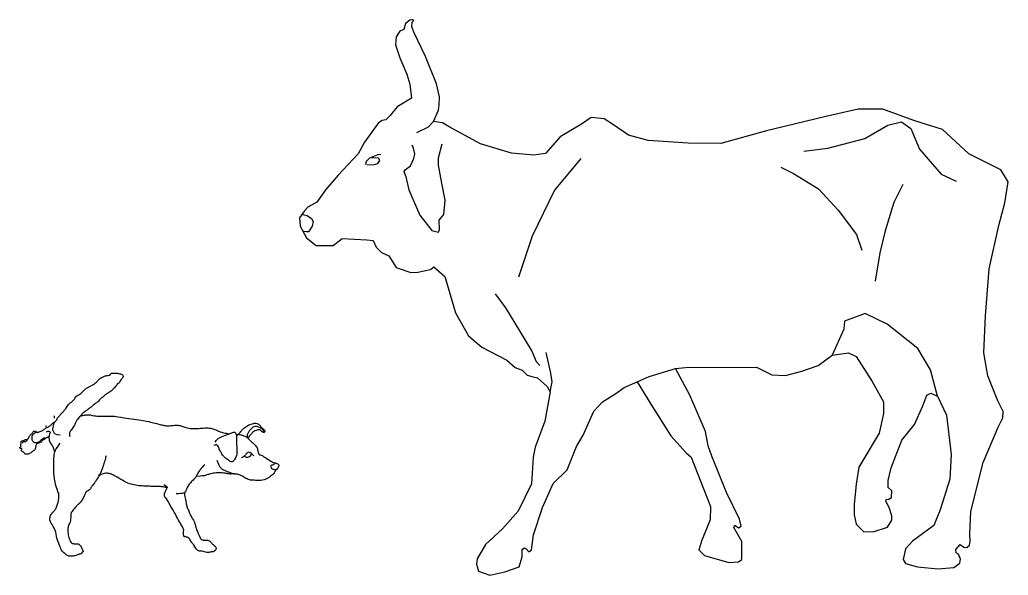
# Model space of a CAD drawing. Header units: feet. Extents: x 89 to 238, y -57 to 31.
# Drawn here: x 117.73 to 128.24, y 17 to 22.9 of the extents above; entities that cross this region are included whole.
import ezdxf

# ---------------------------------------------------------------- set-up
doc = ezdxf.new("R2010")
doc.units = ezdxf.units.FT
doc.header["$MEASUREMENT"] = 0
doc.layers.add('inner', color=1, linetype='Continuous')
doc.layers.add('outer', color=3, linetype='Continuous')

msp = doc.modelspace()

# ---------------------------------------------------------------- linework, layer by layer
at = {"layer": 'inner'}
for points in [[(122.127, 21.822), (122.072, 21.762), (121.946, 21.703)], [(126.065, 21.508), (126.32, 21.54), (126.716, 21.641), (126.959, 21.782), (127.104, 21.818), (127.206, 21.747), (127.296, 21.528), (127.527, 21.261), (127.688, 21.187)], [(121.829, 21.249), (121.814, 21.292), (121.825, 21.307), (121.881, 21.351), (121.919, 21.427), (121.928, 21.48), (121.916, 21.539), (121.902, 21.569)], [(121.829, 21.249), (121.864, 21.094), (121.983, 20.828), (122.111, 20.662), (122.18, 20.646), (122.192, 20.673), (122.188, 20.773), (122.238, 20.834), (122.25, 20.984), (122.215, 21.168), (122.181, 21.359), (122.181, 21.436), (122.219, 21.584)], [(121.406, 21.366), (121.413, 21.399), (121.45, 21.436), (121.538, 21.472), (121.567, 21.474)], [(121.419, 21.365), (121.487, 21.36), (121.537, 21.374), (121.558, 21.407), (121.543, 21.431), (121.494, 21.437), (121.467, 21.434)], [(123.696, 21.428), (123.414, 21.091), (123.177, 20.604), (123.033, 20.166)], [(125.822, 21.336), (125.955, 21.269), (126.222, 21.105), (126.433, 20.881), (126.626, 20.619), (126.684, 20.454)], [(127.12, 21.152), (127.025, 20.96), (126.931, 20.658), (126.873, 20.427), (126.826, 20.125)], [(120.739, 20.835), (120.782, 20.821), (120.829, 20.791), (120.846, 20.758), (120.838, 20.708), (120.799, 20.649), (120.777, 20.65), (120.749, 20.652)], [(122.783, 19.989), (122.893, 19.84), (123.042, 19.595), (123.172, 19.38), (123.218, 19.27), (123.26, 19.229)], [(127.489, 18.901), (127.413, 19.183), (127.278, 19.41), (126.953, 19.668), (126.719, 19.779), (126.498, 19.699), (126.492, 19.613), (126.366, 19.336)], [(123.368, 18.947), (123.39, 19.053), (123.375, 19.146), (123.326, 19.366)], [(124.293, 19.056), (124.422, 19.11), (124.703, 19.195)], [(120.439, 18.187), (120.44, 18.188), (120.44, 18.189)]]:
    msp.add_lwpolyline(points, dxfattribs=at)
for points, knots in [([(118.156, 18.487), (118.103, 18.491), (118.094, 18.512), (118.082, 18.531), (118.076, 18.552), (118.084, 18.583), (118.092, 18.617), (118.099, 18.627), (118.102, 18.631)], [0, 0, 0, 0, 1, 2, 3, 4, 5, 5.769764, 5.769764, 5.769764, 5.769764]), ([(118.096, 18.667), (118.096, 18.669), (118.098, 18.676), (118.098, 18.685), (118.097, 18.692)], [10.211364, 10.211364, 10.211364, 10.211364, 10.3477092, 11.1623163, 11.1623163, 11.1623163, 11.1623163]), ([(118.371, 18.691), (118.359, 18.678), (118.331, 18.644), (118.324, 18.632), (118.308, 18.589), (118.297, 18.575), (118.28, 18.548), (118.267, 18.534), (118.259, 18.517), (118.255, 18.505), (118.255, 18.492), (118.256, 18.482), (118.258, 18.474)], [60.337082, 60.337082, 60.337082, 60.337082, 61, 62, 63, 64, 65, 66, 67, 68, 69, 70, 70, 70, 70]), ([(117.917, 18.516), (117.916, 18.516), (117.91, 18.515), (117.897, 18.515), (117.886, 18.508), (117.869, 18.498), (117.859, 18.486), (117.856, 18.472), (117.854, 18.457), (117.854, 18.445), (117.858, 18.433), (117.867, 18.419), (117.885, 18.409), (117.902, 18.408), (117.919, 18.413), (117.938, 18.42), (117.95, 18.434), (117.968, 18.45), (117.985, 18.459), (117.994, 18.463)], [6.802358, 6.802358, 6.802358, 6.802358, 7, 8, 9, 10, 11, 12, 13, 14, 15, 16, 17, 18, 19, 20, 21, 22, 23, 23, 23, 23]), ([(118.01, 18.523), (118.024, 18.53), (118.035, 18.531), (118.053, 18.519), (118.047, 18.508), (118.042, 18.496), (118.04, 18.477), (118.04, 18.471)], [0, 0, 0, 0, 1, 2, 3, 4, 4.417376, 4.417376, 4.417376, 4.417376]), ([(120.333, 18.523), (120.333, 18.523), (120.33, 18.522), (120.325, 18.536), (120.284, 18.568), (120.271, 18.574), (120.247, 18.578), (120.226, 18.58), (120.209, 18.575), (120.181, 18.549), (120.162, 18.523), (120.148, 18.5), (120.142, 18.477), (120.15, 18.456)], [12.685618, 12.685618, 12.685618, 12.685618, 13, 14, 15, 16, 17, 18, 19, 20, 21, 22, 23, 23, 23, 23]), ([(117.81, 18.441), (117.807, 18.437), (117.799, 18.426), (117.787, 18.416), (117.776, 18.415), (117.766, 18.418), (117.759, 18.416), (117.757, 18.408), (117.756, 18.402)], [10.326049, 10.326049, 10.326049, 10.326049, 11, 12, 13, 14, 15, 16, 16, 16, 16]), ([(120.029, 18.495), (120.03, 18.489), (120.033, 18.466), (120.03, 18.431), (120.035, 18.362), (120.039, 18.295), (120.024, 18.247), (119.998, 18.21), (119.987, 18.201), (119.965, 18.204), (119.948, 18.222), (119.923, 18.235), (119.905, 18.25), (119.883, 18.277), (119.872, 18.293), (119.856, 18.323), (119.849, 18.343), (119.843, 18.365), (119.826, 18.383), (119.82, 18.386), (119.811, 18.384), (119.802, 18.381), (119.792, 18.377)], [4.501709, 4.501709, 4.501709, 4.501709, 5, 6, 7, 8, 9, 10, 11, 12, 13, 14, 15, 16, 17, 18, 19, 20, 21, 22, 23, 24, 24, 24, 24]), ([(119.805, 18.411), (119.821, 18.444), (119.85, 18.461), (119.9, 18.48), (119.942, 18.497), (119.956, 18.503)], [0, 0, 0, 0, 1, 2, 2.527993, 2.527993, 2.527993, 2.527993]), ([(120.157, 18.45), (120.154, 18.453), (120.139, 18.466), (120.118, 18.479), (120.077, 18.49), (120.057, 18.491), (120.049, 18.492)], [12.73021, 12.73021, 12.73021, 12.73021, 13, 14, 15, 15.808737, 15.808737, 15.808737, 15.808737]), ([(118.569, 18.055), (118.573, 18.062), (118.581, 18.07), (118.592, 18.091), (118.621, 18.172), (118.638, 18.227), (118.646, 18.264), (118.648, 18.271)], [73.004775, 73.004775, 73.004775, 73.004775, 74, 75, 76, 77, 78, 78, 78, 78]), ([(119.822, 18.22), (119.851, 18.151), (119.88, 18.124), (119.927, 18.103), (119.986, 18.082), (120.01, 18.077), (120.015, 18.076)], [0, 0, 0, 0, 1, 2, 3, 3.262232, 3.262232, 3.262232, 3.262232]), ([(119.602, 18.046), (119.607, 18.053), (119.614, 18.066), (119.637, 18.109), (119.663, 18.138), (119.681, 18.158), (119.695, 18.174)], [8.210422, 8.210422, 8.210422, 8.210422, 9, 10, 11, 12, 12, 12, 12]), ([(120.451, 18.121), (120.45, 18.12), (120.443, 18.12), (120.422, 18.12), (120.406, 18.129), (120.399, 18.149), (120.397, 18.162), (120.408, 18.172), (120.431, 18.174), (120.439, 18.187)], [-6.14967, -6.14967, -6.14967, -6.14967, -6, -5, -4, -3, -2, -1, 0, 0, 0, 0]), ([(119.39, 17.867), (119.437, 17.869), (119.458, 17.87), (119.473, 17.873), (119.479, 17.877), (119.48, 17.878)], [0, 0, 0, 0, 1, 2, 2.105359, 2.105359, 2.105359, 2.105359])]:
    msp.add_open_spline(points, degree=3, knots=knots, dxfattribs=at)
for points in [[(118.01, 18.571), (118.008, 18.576), (118.006, 18.582), (118.005, 18.587)], [(118.04, 18.471), (118.04, 18.471), (118.041, 18.472), (118.041, 18.472)], [(118.152, 18.402), (118.118, 18.356), (118.105, 18.329), (118.099, 18.309)], [(120.217, 18.266), (120.199, 18.29), (120.163, 18.311), (120.149, 18.302), (120.127, 18.278), (120.111, 18.262), (120.095, 18.25), (120.083, 18.246)], [(120.113, 18.264), (120.135, 18.253), (120.146, 18.253), (120.17, 18.258), (120.186, 18.265), (120.19, 18.294)], [(120.44, 18.189), (120.437, 18.19), (120.434, 18.191), (120.432, 18.192)], [(119.26, 17.962), (119.295, 17.943), (119.296, 17.937), (119.295, 17.931)]]:
    msp.add_open_spline(points, degree=3, dxfattribs=at)
at = {"layer": 'outer'}
msp.add_lwpolyline([(121.877, 22.899), (121.829, 22.863), (121.812, 22.802), (121.768, 22.782), (121.73, 22.721), (121.724, 22.638), (121.771, 22.5), (121.844, 22.324), (121.876, 22.218), (121.892, 22.071), (121.742, 21.977), (121.665, 21.887), (121.622, 21.839), (121.58, 21.832), (121.541, 21.807), (121.394, 21.602), (121.325, 21.478), (121.114, 21.252), (120.981, 21.098), (120.885, 20.963), (120.789, 20.911), (120.757, 20.874), (120.702, 20.799), (120.71, 20.709), (120.775, 20.586), (120.88, 20.504), (121.059, 20.504), (121.155, 20.579), (121.417, 20.565), (121.484, 20.558), (121.518, 20.487), (121.575, 20.431), (121.653, 20.393), (121.732, 20.269), (121.887, 20.215), (121.961, 20.221), (122.095, 20.25), (122.13, 20.278), (122.247, 20.173), (122.363, 19.789), (122.498, 19.543), (122.643, 19.422), (122.907, 19.286), (122.997, 19.208), (123.069, 19.18), (123.125, 19.124), (123.186, 19.106), (123.235, 19.096), (123.338, 19.005), (123.368, 18.947), (123.312, 18.636), (123.207, 18.358), (123.186, 18.254), (123.17, 17.969), (123.027, 17.679), (122.861, 17.49), (122.679, 17.324), (122.593, 17.171), (122.583, 17.117), (122.607, 17.04), (122.728, 16.998), (122.885, 17.033), (123.037, 17.089), (123.069, 17.192), (123.069, 17.271), (123.09, 17.29), (123.114, 17.278), (123.142, 17.248), (123.168, 17.269), (123.191, 17.428), (123.287, 17.718), (123.4, 17.973), (123.549, 18.12), (123.65, 18.368), (123.72, 18.487), (123.832, 18.743), (123.926, 18.841), (124.068, 18.93), (124.155, 18.995), (124.293, 19.056), (124.44, 18.818), (124.65, 18.479), (124.816, 18.299), (124.868, 18.255), (125.072, 17.73), (125.069, 17.587), (124.983, 17.37), (124.948, 17.269), (125.009, 17.209), (125.27, 17.134), (125.373, 17.141), (125.408, 17.164), (125.406, 17.358), (125.322, 17.505), (125.331, 17.529), (125.371, 17.503), (125.399, 17.519), (125.383, 17.594), (125.242, 17.879), (125.088, 18.265), (125.05, 18.373), (125.02, 18.526), (124.852, 18.911), (124.703, 19.195), (124.807, 19.206), (125.562, 19.21), (125.726, 19.127), (125.871, 19.122), (126.045, 19.166), (126.218, 19.227), (126.366, 19.336), (126.54, 19.362), (126.624, 19.324), (126.793, 19.057), (126.913, 18.84), (126.915, 18.716), (126.868, 18.51), (126.652, 18.148), (126.624, 17.965), (126.603, 17.749), (126.603, 17.641), (126.622, 17.54), (126.702, 17.463), (126.803, 17.461), (126.955, 17.51), (127.002, 17.583), (127.004, 17.629), (126.974, 17.719), (126.939, 17.784), (126.941, 17.803), (126.971, 17.805), (127, 17.826), (127.004, 17.894), (126.962, 17.93), (126.962, 18.005), (126.995, 18.141), (127.108, 18.434), (127.242, 18.601), (127.331, 18.798), (127.375, 18.911), (127.417, 18.932), (127.489, 18.901), (127.584, 18.7), (127.635, 18.28), (127.618, 18.021), (127.515, 17.693), (127.449, 17.527), (127.222, 17.359), (127.147, 17.28), (127.122, 17.165), (127.149, 17.124), (127.275, 17.089), (127.493, 17.065), (127.66, 17.08), (127.726, 17.125), (127.732, 17.17), (127.711, 17.223), (127.686, 17.237), (127.683, 17.271), (127.728, 17.323), (127.769, 17.296), (127.801, 17.292), (127.829, 17.318), (127.835, 17.361), (127.831, 17.433), (127.841, 17.675), (127.974, 18.196), (128.132, 18.572), (128.184, 18.673), (128.187, 18.739), (128.128, 18.852), (128.024, 19.118), (127.982, 19.363), (127.998, 19.757), (128.038, 20.256), (128.142, 20.716), (128.203, 20.957), (128.24, 21.18), (128.161, 21.309), (127.821, 21.479), (127.541, 21.736), (127.235, 21.834), (126.906, 21.955), (126.789, 21.955), (126.645, 21.955), (126.286, 21.872), (125.67, 21.724), (125.182, 21.588), (124.836, 21.591), (124.41, 21.62), (124.202, 21.676), (124.031, 21.795), (123.941, 21.852), (123.806, 21.863), (123.7, 21.795), (123.475, 21.658), (123.318, 21.482), (123.195, 21.463), (122.958, 21.487), (122.629, 21.586), (122.295, 21.764), (122.223, 21.809), (122.127, 21.822), (122.18, 21.944), (122.187, 21.999), (122.192, 22.086), (122.159, 22.224), (122.041, 22.513), (121.922, 22.765), (121.897, 22.828), (121.9, 22.878), (121.913, 22.894), (121.91, 22.902), (121.896, 22.904)], close=True, dxfattribs=at)
msp.add_open_spline([(120.157, 18.45), (120.166, 18.475), (120.177, 18.488), (120.19, 18.502), (120.202, 18.514), (120.212, 18.527), (120.243, 18.54), (120.264, 18.544), (120.278, 18.546), (120.286, 18.541), (120.293, 18.532), (120.303, 18.52), (120.32, 18.516), (120.329, 18.513), (120.333, 18.523), (120.335, 18.524), (120.336, 18.529), (120.33, 18.541), (120.316, 18.553), (120.299, 18.567), (120.284, 18.584), (120.28, 18.593), (120.267, 18.604), (120.24, 18.617), (120.203, 18.611), (120.15, 18.593), (120.108, 18.56), (120.084, 18.536), (120.066, 18.511), (120.049, 18.492), (120.047, 18.492), (120.04, 18.493), (120.034, 18.494), (120.029, 18.495), (120.027, 18.502), (120.02, 18.52), (120.003, 18.521), (119.968, 18.508), (119.956, 18.503), (119.955, 18.503), (119.935, 18.505), (119.898, 18.512), (119.844, 18.528), (119.824, 18.538), (119.78, 18.556), (119.739, 18.566), (119.653, 18.562), (119.606, 18.557), (119.538, 18.556), (119.48, 18.575), (119.444, 18.587), (119.396, 18.596), (119.347, 18.59), (119.293, 18.584), (119.253, 18.592), (119.205, 18.605), (119.131, 18.623), (119.073, 18.638), (118.806, 18.677), (118.732, 18.69), (118.67, 18.688), (118.608, 18.688), (118.547, 18.69), (118.494, 18.696), (118.46, 18.708), (118.417, 18.701), (118.398, 18.696), (118.38, 18.693), (118.371, 18.691), (118.377, 18.697), (118.4, 18.722), (118.427, 18.742), (118.457, 18.767), (118.489, 18.786), (118.504, 18.806), (118.531, 18.824), (118.556, 18.84), (118.589, 18.875), (118.611, 18.895), (118.644, 18.924), (118.67, 18.936), (118.691, 18.951), (118.712, 18.969), (118.733, 18.991), (118.753, 19.01), (118.762, 19.03), (118.782, 19.041), (118.793, 19.056), (118.799, 19.074), (118.822, 19.091), (118.827, 19.111), (118.822, 19.13), (118.811, 19.133), (118.763, 19.149), (118.734, 19.144), (118.69, 19.15), (118.691, 19.122), (118.645, 19.121), (118.638, 19.118), (118.618, 19.111), (118.608, 19.106), (118.593, 19.097), (118.587, 19.093), (118.575, 19.088), (118.562, 19.074), (118.536, 19.043), (118.497, 19.017), (118.469, 19.004), (118.445, 18.992), (118.416, 18.969), (118.397, 18.953), (118.374, 18.926), (118.359, 18.917), (118.332, 18.906), (118.315, 18.886), (118.302, 18.86), (118.266, 18.831), (118.249, 18.82), (118.211, 18.767), (118.197, 18.743), (118.17, 18.718), (118.144, 18.687), (118.128, 18.672), (118.121, 18.651), (118.109, 18.638), (118.103, 18.632), (118.102, 18.631), (118.068, 18.609), (118.055, 18.589), (118.025, 18.573), (117.993, 18.555), (117.968, 18.534), (117.937, 18.524), (117.927, 18.52), (117.921, 18.517), (117.917, 18.516), (117.897, 18.526), (117.884, 18.531), (117.878, 18.532), (117.873, 18.527), (117.866, 18.518), (117.86, 18.508), (117.848, 18.498), (117.84, 18.491), (117.833, 18.482), (117.822, 18.461), (117.817, 18.451), (117.812, 18.443), (117.81, 18.441), (117.79, 18.443), (117.778, 18.436), (117.762, 18.428), (117.743, 18.426), (117.742, 18.418), (117.742, 18.402), (117.739, 18.386), (117.74, 18.378), (117.74, 18.37), (117.736, 18.364), (117.731, 18.362), (117.726, 18.356), (117.728, 18.35), (117.734, 18.346), (117.747, 18.346), (117.748, 18.343), (117.748, 18.338), (117.745, 18.318), (117.75, 18.313), (117.762, 18.308), (117.768, 18.306), (117.772, 18.302), (117.776, 18.295), (117.783, 18.285), (117.795, 18.286), (117.807, 18.287), (117.82, 18.285), (117.828, 18.291), (117.844, 18.3), (117.86, 18.311), (117.874, 18.322), (117.882, 18.327), (117.89, 18.336), (117.894, 18.351), (117.896, 18.366), (117.902, 18.388), (117.907, 18.396), (117.919, 18.4), (117.932, 18.404), (117.945, 18.409), (117.953, 18.414), (117.961, 18.422), (117.968, 18.43), (118.005, 18.454), (118.018, 18.463), (118.029, 18.468), (118.033, 18.468), (118.034, 18.469), (118.037, 18.47), (118.04, 18.471), (118.04, 18.463), (118.041, 18.436), (118.056, 18.4), (118.084, 18.362), (118.09, 18.338), (118.099, 18.309), (118.096, 18.299), (118.091, 18.265), (118.087, 18.204), (118.087, 18.09), (118.106, 17.954), (118.137, 17.879), (118.146, 17.846), (118.142, 17.802), (118.129, 17.751), (118.115, 17.712), (118.094, 17.68), (118.073, 17.661), (118.052, 17.638), (118.045, 17.594), (118.052, 17.561), (118.114, 17.475), (118.115, 17.395), (118.161, 17.297), (118.167, 17.259), (118.207, 17.226), (118.232, 17.203), (118.263, 17.199), (118.29, 17.201), (118.316, 17.205), (118.336, 17.209), (118.345, 17.218), (118.351, 17.22), (118.362, 17.22), (118.378, 17.224), (118.387, 17.23), (118.387, 17.241), (118.395, 17.245), (118.403, 17.247), (118.401, 17.257), (118.393, 17.266), (118.385, 17.284), (118.38, 17.301), (118.364, 17.322), (118.347, 17.333), (118.336, 17.333), (118.326, 17.333), (118.305, 17.333), (118.288, 17.335), (118.28, 17.337), (118.271, 17.347), (118.257, 17.372), (118.248, 17.402), (118.242, 17.425), (118.238, 17.458), (118.236, 17.479), (118.24, 17.509), (118.244, 17.523), (118.255, 17.55), (118.263, 17.563), (118.267, 17.596), (118.271, 17.63), (118.271, 17.647), (118.271, 17.655), (118.272, 17.666), (118.286, 17.678), (118.33, 17.735), (118.349, 17.751), (118.362, 17.762), (118.389, 17.795), (118.412, 17.843), (118.428, 17.871), (118.433, 17.889), (118.46, 17.896), (118.479, 17.917), (118.489, 17.942), (118.523, 17.98), (118.542, 18.011), (118.556, 18.034), (118.565, 18.049), (118.569, 18.055), (118.569, 18.055), (118.619, 18.083), (118.657, 18.083), (118.702, 18.074), (118.713, 18.068), (118.809, 18.014), (118.859, 17.981), (118.927, 17.959), (118.993, 17.949), (119.062, 17.945), (119.124, 17.943), (119.165, 17.94), (119.199, 17.94), (119.224, 17.94), (119.244, 17.938), (119.253, 17.937), (119.282, 17.931), (119.286, 17.931), (119.289, 17.931), (119.293, 17.931), (119.295, 17.931), (119.295, 17.93), (119.293, 17.923), (119.286, 17.908), (119.268, 17.874), (119.262, 17.833), (119.284, 17.82), (119.32, 17.754), (119.444, 17.536), (119.461, 17.502), (119.472, 17.49), (119.47, 17.464), (119.468, 17.44), (119.471, 17.413), (119.474, 17.409), (119.48, 17.407), (119.495, 17.405), (119.504, 17.402), (119.527, 17.397), (119.545, 17.357), (119.574, 17.327), (119.582, 17.313), (119.595, 17.288), (119.611, 17.269), (119.629, 17.255), (119.649, 17.255), (119.666, 17.258), (119.691, 17.246), (119.717, 17.239), (119.74, 17.239), (119.757, 17.245), (119.766, 17.246), (119.782, 17.245), (119.802, 17.256), (119.81, 17.269), (119.813, 17.276), (119.818, 17.28), (119.813, 17.296), (119.806, 17.307), (119.784, 17.324), (119.769, 17.336), (119.762, 17.347), (119.749, 17.361), (119.735, 17.37), (119.717, 17.371), (119.699, 17.371), (119.688, 17.371), (119.673, 17.374), (119.666, 17.374), (119.661, 17.377), (119.652, 17.381), (119.633, 17.424), (119.62, 17.445), (119.603, 17.501), (119.592, 17.534), (119.579, 17.577), (119.534, 17.65), (119.521, 17.692), (119.504, 17.722), (119.496, 17.769), (119.492, 17.792), (119.486, 17.815), (119.479, 17.852), (119.479, 17.862), (119.479, 17.871), (119.48, 17.878), (119.484, 17.881), (119.492, 17.891), (119.505, 17.933), (119.528, 17.963), (119.561, 18.002), (119.571, 18.012), (119.594, 18.035), (119.601, 18.045), (119.602, 18.046), (119.674, 18.057), (119.681, 18.051), (119.719, 18.064), (119.751, 18.077), (119.821, 18.087), (119.88, 18.087), (119.936, 18.079), (119.963, 18.072), (119.994, 18.075), (120.015, 18.076), (120.028, 18.073), (120.055, 18.07), (120.088, 18.057), (120.132, 18.024), (120.182, 18.008), (120.228, 18.007), (120.317, 18.004), (120.362, 18.026), (120.407, 18.058), (120.432, 18.083), (120.447, 18.109), (120.451, 18.119), (120.451, 18.12), (120.451, 18.12), (120.451, 18.121), (120.456, 18.121), (120.464, 18.125), (120.474, 18.145), (120.483, 18.161), (120.481, 18.175), (120.471, 18.182), (120.451, 18.189), (120.439, 18.195), (120.434, 18.195), (120.432, 18.192), (120.424, 18.195), (120.409, 18.204), (120.351, 18.242), (120.309, 18.269), (120.281, 18.28), (120.273, 18.278), (120.268, 18.293), (120.258, 18.323), (120.256, 18.343), (120.248, 18.361), (120.231, 18.382), (120.217, 18.395), (120.189, 18.419), (120.166, 18.441), (120.157, 18.45)], degree=3, knots=[0, 0, 0, 0, 1, 2, 3, 4, 5, 6, 7, 8, 9, 10, 11, 12, 12, 12, 12.685618, 13.685618, 14.685618, 15.685618, 16.685618, 17.685618, 18.685618, 19.685618, 20.685618, 21.685618, 22.685618, 23.685618, 24.685618, 24.685618, 24.685618, 24.876881, 25.403677, 25.403677, 25.403677, 25.905386, 26.905386, 27.377393, 27.377393, 27.377393, 27.401154, 28.401154, 29.401154, 30.401154, 31.401154, 32.401154, 33.401154, 34.401154, 35.401154, 36.401154, 37.401154, 38.401154, 39.401154, 40.401154, 41.401154, 42.401154, 43.401154, 44.401154, 45.401154, 46.401154, 47.401154, 48.401154, 49.401154, 50.401154, 51.401154, 52.401154, 53.401154, 54.175422, 54.175422, 54.175422, 54.512504, 55.512504, 56.512504, 57.512504, 58.512504, 59.512504, 60.512504, 61.512504, 62.512504, 63.512504, 64.512504, 65.512504, 66.512504, 67.512504, 68.512504, 69.512504, 70.512504, 71.512504, 72.512504, 73.512504, 74.512504, 75.512504, 76.512504, 77.512504, 78.512504, 79.512504, 80.512504, 81.512504, 82.512504, 83.512504, 84.512504, 85.512504, 86.512504, 87.512504, 88.512504, 89.512504, 90.512504, 91.512504, 92.512504, 93.512504, 94.512504, 95.512504, 96.512504, 97.512504, 98.512504, 99.512504, 100.512504, 101.512504, 102.512504, 103.512504, 104.512504, 105.512504, 106.512504, 107.512504, 108.512504, 108.74274, 108.74274, 108.74274, 109.74274, 110.74274, 111.74274, 112.74274, 113.74274, 114.74274, 115.545098, 115.545098, 115.545098, 116.545098, 117.545098, 118.545098, 119.545098, 120.545098, 121.545098, 122.545098, 123.545098, 124.545098, 125.545098, 125.871147, 125.871147, 125.871147, 126.871147, 127.871147, 128.871147, 129.871147, 130.871147, 131.871147, 132.871147, 133.871147, 134.871147, 135.871147, 136.871147, 137.871147, 138.871147, 139.871147, 140.871147, 141.871147, 142.871147, 143.871147, 144.871147, 145.871147, 146.871147, 147.871147, 148.871147, 149.871147, 150.871147, 151.871147, 152.871147, 153.871147, 154.871147, 155.871147, 156.871147, 157.871147, 158.871147, 159.871147, 160.871147, 161.871147, 162.871147, 163.871147, 164.871147, 165.871147, 166.871147, 167.871147, 168.871147, 169.871147, 170.871147, 171.871147, 172.871147, 173.722786, 173.722786, 173.722786, 174.305409, 175.305409, 176.305409, 177.305409, 177.305409, 177.305409, 177.624198, 178.624198, 179.624198, 180.624198, 181.624198, 182.624198, 183.624198, 184.624198, 185.624198, 186.624198, 187.624198, 188.624198, 189.624198, 190.624198, 191.624198, 192.624198, 193.624198, 194.624198, 195.624198, 196.624198, 197.624198, 198.624198, 199.624198, 200.624198, 201.624198, 202.624198, 203.624198, 204.624198, 205.624198, 206.624198, 207.624198, 208.624198, 209.624198, 210.624198, 211.624198, 212.624198, 213.624198, 214.624198, 215.624198, 216.624198, 217.624198, 218.624198, 219.624198, 220.624198, 221.624198, 222.624198, 223.624198, 224.624198, 225.624198, 226.624198, 227.624198, 228.624198, 229.624198, 230.624198, 231.624198, 232.624198, 233.624198, 234.624198, 235.624198, 236.624198, 237.624198, 238.624198, 239.624198, 240.624198, 241.624198, 242.624198, 243.624198, 244.624198, 245.624198, 246.624198, 247.624198, 248.624198, 249.624198, 249.628974, 249.628974, 249.628974, 250.628974, 251.628974, 252.628974, 253.628974, 254.628974, 255.628974, 256.628974, 257.628974, 258.628974, 259.628974, 260.628974, 261.628974, 262.628974, 263.628974, 264.628974, 265.628974, 266.628974, 267.006473, 267.006473, 267.006473, 267.041408, 268.041408, 269.041408, 270.041408, 271.041408, 272.041408, 273.041408, 274.041408, 275.041408, 276.041408, 277.041408, 278.041408, 279.041408, 280.041408, 281.041408, 282.041408, 283.041408, 284.041408, 285.041408, 286.041408, 287.041408, 288.041408, 289.041408, 290.041408, 291.041408, 292.041408, 293.041408, 294.041408, 295.041408, 296.041408, 297.041408, 298.041408, 299.041408, 300.041408, 301.041408, 302.041408, 303.041408, 304.041408, 305.041408, 306.041408, 307.041408, 308.041408, 309.041408, 310.041408, 311.041408, 312.041408, 313.041408, 314.041408, 315.041408, 316.041408, 317.041408, 318.041408, 319.041408, 320.041408, 321.041408, 322.041408, 323.041408, 324.041408, 325.041408, 326.041408, 327.041408, 328.041408, 328.642079, 328.642079, 328.642079, 329.536721, 330.536721, 331.536721, 332.536721, 333.536721, 334.536721, 334.747143, 334.747143, 334.747143, 335.747143, 336.747143, 337.747143, 338.747143, 339.747143, 340.747143, 341.747143, 342.641234, 342.641234, 342.641234, 343.379002, 344.379002, 345.379002, 346.379002, 347.379002, 348.379002, 349.379002, 350.379002, 351.379002, 352.379002, 352.379002, 352.379002, 353.379002, 353.379002, 353.379002, 354.229331, 355.229331, 356.229331, 357.229331, 358.229331, 359.229331, 360.229331, 361.142788, 361.142788, 361.142788, 361.717066, 362.717066, 363.717066, 364.717066, 365.717066, 366.717066, 367.717066, 368.717066, 369.717066, 370.717066, 371.717066, 372.717066, 373.447276, 373.447276, 373.447276, 373.447276], dxfattribs=at)

doc.saveas('drawing.dxf')
